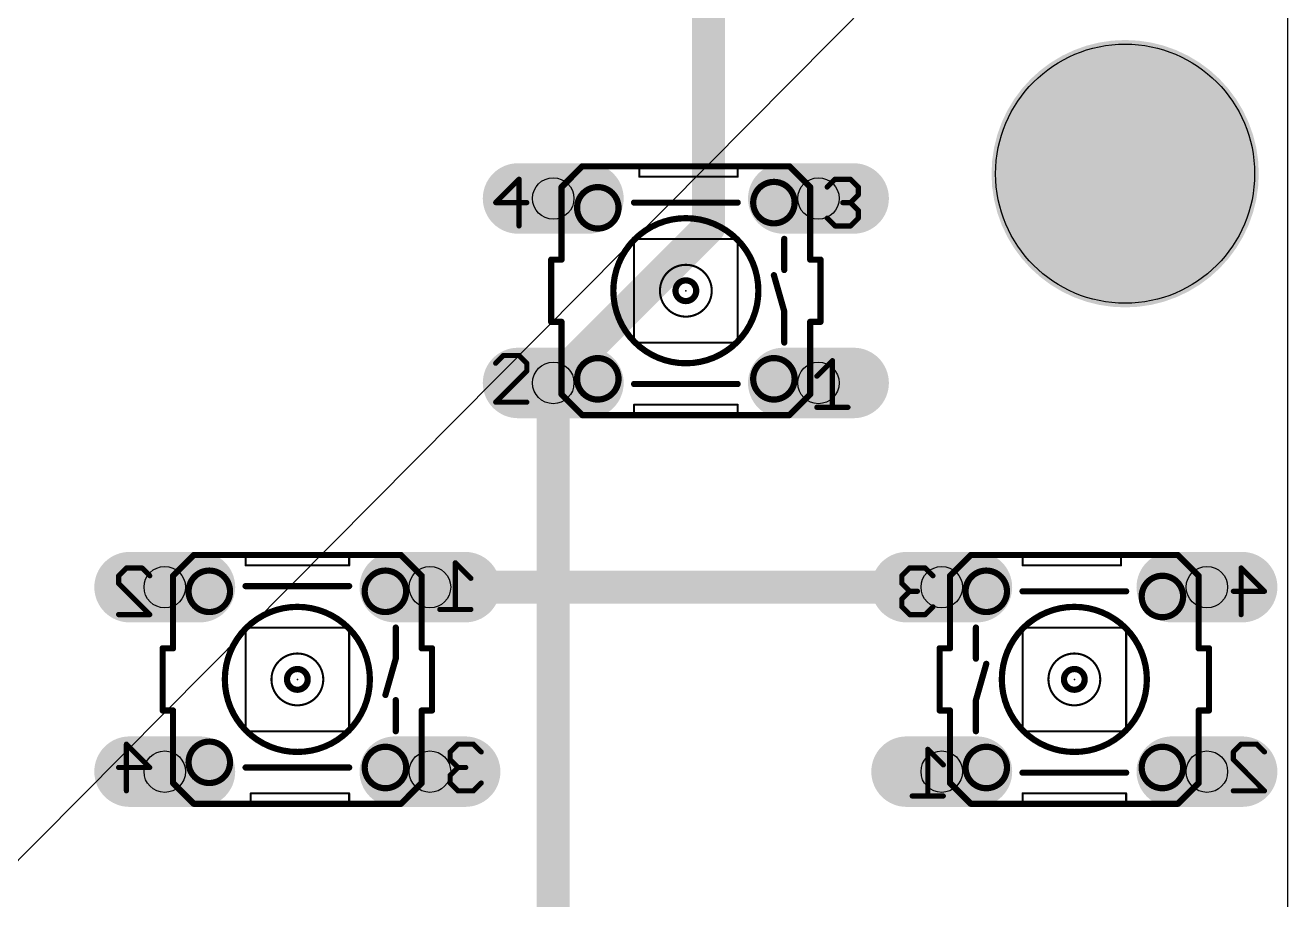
# Model space of a CAD drawing. Extents: x -0.24 to 4.18, y -0.6 to 2.96.
# Drawn here: x 2.231 to 3.45, y 1.45 to 2.293 of the extents above; entities that cross this region are included whole.
import ezdxf

# ---------------------------------------------------------------- set-up
doc = ezdxf.new("R2010")
doc.units = 0
for name, color, linetype in [('1', 22, 'CONTINUOUS'), ('17', 82, 'CONTINUOUS'), ('19', 53, 'CONTINUOUS'), ('20', 7, 'CONTINUOUS'), ('21', 253, 'CONTINUOUS'), ('22', 253, 'CONTINUOUS'), ('23', 7, 'CONTINUOUS'), ('24', 7, 'CONTINUOUS'), ('29', 253, 'CONTINUOUS'), ('30', 253, 'CONTINUOUS'), ('44', 253, 'CONTINUOUS'), ('51', 253, 'CONTINUOUS'), ('52', 253, 'CONTINUOUS')]:
    doc.layers.add(name, color=color, linetype=linetype)

# ---------------------------------------------------------------- blocks, each defined once
blk = doc.blocks.new('LONGP100')
at = {"const_width": 1}
blk.add_lwpolyline([(-0.5, 0), (0.5, 0)], dxfattribs=at)
at = {"const_width": 0.5}
for points in [[(-0.5, 0.25, 1), (-0.5, -0.25)], [(0.5, -0.25, 1), (0.5, 0.25)]]:
    blk.add_lwpolyline(points, format="xyb", dxfattribs=at)

msp = doc.modelspace()

# ---------------------------------------------------------------- linework, layer by layer
at = {"layer": '1', "const_width": 0.032}
for points in [[(2.89084, 2.36052), (2.89084, 2.09794)], [(2.89084, 2.09794), (2.741, 1.9481)], [(2.741, 1.9481), (2.741, 1.74744)], [(3.116, 1.7511), (2.622, 1.7511)], [(2.622, 1.7511), (2.73734, 1.7511)], [(2.73734, 1.7511), (2.741, 1.74744)], [(2.741, 1.74744), (2.741, 1.3761)]]:
    msp.add_lwpolyline(points, dxfattribs=at)
at = {"layer": '1', "const_width": 0.016}
for points in [[(2.896497, 2.092283, 1), (2.885183, 2.103597)], [(2.88284, 2.09794, 1), (2.89884, 2.09794)], [(2.749, 1.9481, 1), (2.733, 1.9481)], [(2.735343, 1.953757, 1), (2.746657, 1.942443)], [(2.622, 1.7591, 1), (2.622, 1.7431)], [(2.622, 1.7591, 1), (2.622, 1.7431)], [(2.742997, 1.756757, 1), (2.731683, 1.745443)], [(2.73734, 1.7431, 1), (2.73734, 1.7591)], [(3.116, 1.7431, 1), (3.116, 1.7591)], [(2.749, 1.74744, 1), (2.733, 1.74744)], [(2.733, 1.74744, 1), (2.749, 1.74744)], [(2.735343, 1.741783, 1), (2.746657, 1.753097)]]:
    msp.add_lwpolyline(points, format="xyb", dxfattribs=at)
at = {"layer": '19'}
msp.add_line((1.92171, 1.18263), (3.09084, 2.36052), dxfattribs=at)
at = {"layer": '20'}
msp.add_line((3.45, 0), (3.45, 2.55), dxfattribs=at)
msp.add_circle((3.29305, 2.15), 0.125, dxfattribs=at)
at = {"layer": '21'}
for points, const_width in [([(2.824, 2.1571), (2.784, 2.1571)], 0.006), ([(2.919, 2.1571), (2.824, 2.1571)], 0.006), ([(2.824, 2.1471), (2.824, 2.1571)], 0.002), ([(2.954, 2.1571), (2.919, 2.1571)], 0.006), ([(2.919, 2.1471), (2.919, 2.1571)], 0.002), ([(2.824, 2.1471), (2.919, 2.1471)], 0.002), ([(2.749, 2.0671), (2.749, 2.0771)], 0.006), ([(2.989, 2.0671), (2.989, 2.0771)], 0.006), ([(2.739, 2.0671), (2.749, 2.0671)], 0.006), ([(2.739, 2.0671), (2.739, 2.0071)], 0.006), ([(2.989, 2.0671), (2.999, 2.0671)], 0.006), ([(2.999, 2.0071), (2.999, 2.0671)], 0.006), ([(2.749, 2.0071), (2.739, 2.0071)], 0.006), ([(2.749, 2.0071), (2.749, 1.9971)], 0.006), ([(2.999, 2.0071), (2.989, 2.0071)], 0.006), ([(2.989, 2.0071), (2.989, 1.9971)], 0.006), ([(2.819, 1.9271), (2.919, 1.9271)], 0.002), ([(2.819, 1.9271), (2.819, 1.9171)], 0.002), ([(2.919, 1.9171), (2.919, 1.9271)], 0.002), ([(2.784, 1.9171), (2.819, 1.9171)], 0.006), ([(2.819, 1.9171), (2.919, 1.9171)], 0.006), ([(2.919, 1.9171), (2.954, 1.9171)], 0.006)]:
    msp.add_lwpolyline(points, dxfattribs=dict(at, const_width=const_width))
for points, const_width in [([(2.784, 2.1586, 1), (2.784, 2.1556)], 0.003), ([(2.824, 2.1586, 1), (2.824, 2.1556)], 0.003), ([(2.824, 2.1556, 1), (2.824, 2.1586)], 0.003), ([(2.8245, 2.1571, 1), (2.8235, 2.1571)], 0.001), ([(2.919, 2.1586, 1), (2.919, 2.1556)], 0.003), ([(2.919, 2.1556, 1), (2.919, 2.1586)], 0.003), ([(2.9195, 2.1571, 1), (2.9185, 2.1571)], 0.001), ([(2.954, 2.1556, 1), (2.954, 2.1586)], 0.003), ([(2.824, 2.1476, 1), (2.824, 2.1466)], 0.001), ([(2.8235, 2.1471, 1), (2.8245, 2.1471)], 0.001), ([(2.9185, 2.1471, 1), (2.9195, 2.1471)], 0.001), ([(2.919, 2.1466, 1), (2.919, 2.1476)], 0.001), ([(2.869, 1.9671, 1), (2.869, 2.1071, 1), (2.869, 1.9671)], 0.006), ([(2.7505, 2.0771, 1), (2.7475, 2.0771)], 0.003), ([(2.9905, 2.0771, 1), (2.9875, 2.0771)], 0.003), ([(2.739, 2.0686, 1), (2.739, 2.0656)], 0.003), ([(2.7405, 2.0671, 1), (2.7375, 2.0671)], 0.003), ([(2.7475, 2.0671, 1), (2.7505, 2.0671)], 0.003), ([(2.749, 2.0656, 1), (2.749, 2.0686)], 0.003), ([(2.989, 2.0686, 1), (2.989, 2.0656)], 0.003), ([(2.9875, 2.0671, 1), (2.9905, 2.0671)], 0.003), ([(3.0005, 2.0671, 1), (2.9975, 2.0671)], 0.003), ([(2.999, 2.0656, 1), (2.999, 2.0686)], 0.003), ([(2.869, 2.0271, 1), (2.869, 2.0471, 1), (2.869, 2.0271)], 0.006), ([(2.739, 2.0086, 1), (2.739, 2.0056)], 0.003), ([(2.7375, 2.0071, 1), (2.7405, 2.0071)], 0.003), ([(2.7505, 2.0071, 1), (2.7475, 2.0071)], 0.003), ([(2.749, 2.0056, 1), (2.749, 2.0086)], 0.003), ([(2.989, 2.0086, 1), (2.989, 2.0056)], 0.003), ([(2.9905, 2.0071, 1), (2.9875, 2.0071)], 0.003), ([(2.9975, 2.0071, 1), (3.0005, 2.0071)], 0.003), ([(2.999, 2.0056, 1), (2.999, 2.0086)], 0.003), ([(2.7475, 1.9971, 1), (2.7505, 1.9971)], 0.003), ([(2.9875, 1.9971, 1), (2.9905, 1.9971)], 0.003), ([(2.819, 1.9276, 1), (2.819, 1.9266)], 0.001), ([(2.8195, 1.9271, 1), (2.8185, 1.9271)], 0.001), ([(2.9195, 1.9271, 1), (2.9185, 1.9271)], 0.001), ([(2.919, 1.9266, 1), (2.919, 1.9276)], 0.001), ([(2.784, 1.9186, 1), (2.784, 1.9156)], 0.003), ([(2.819, 1.9186, 1), (2.819, 1.9156)], 0.003), ([(2.819, 1.9156, 1), (2.819, 1.9186)], 0.003), ([(2.8185, 1.9171, 1), (2.8195, 1.9171)], 0.001), ([(2.919, 1.9186, 1), (2.919, 1.9156)], 0.003), ([(2.919, 1.9156, 1), (2.919, 1.9186)], 0.003), ([(2.9185, 1.9171, 1), (2.9195, 1.9171)], 0.001), ([(2.954, 1.9156, 1), (2.954, 1.9186)], 0.003)]:
    msp.add_lwpolyline(points, format="xyb", dxfattribs=dict(at, const_width=const_width))
at = {"layer": '22'}
for points, const_width in [([(2.409, 1.7821), (2.444, 1.7821)], 0.006), ([(2.444, 1.7821), (2.544, 1.7821)], 0.006), ([(2.444, 1.7721), (2.444, 1.7821)], 0.002), ([(2.544, 1.7821), (2.579, 1.7821)], 0.006), ([(2.544, 1.7821), (2.544, 1.7721)], 0.002), ([(3.159, 1.7821), (3.194, 1.7821)], 0.006), ([(3.194, 1.7821), (3.289, 1.7821)], 0.006), ([(3.194, 1.7721), (3.194, 1.7821)], 0.002), ([(3.289, 1.7821), (3.329, 1.7821)], 0.006), ([(3.289, 1.7721), (3.289, 1.7821)], 0.002), ([(2.444, 1.7721), (2.544, 1.7721)], 0.002), ([(3.289, 1.7721), (3.194, 1.7721)], 0.002), ([(2.364, 1.6321), (2.364, 1.6921)], 0.006), ([(2.374, 1.6921), (2.364, 1.6921)], 0.006), ([(2.374, 1.6921), (2.374, 1.7021)], 0.006), ([(2.614, 1.6921), (2.614, 1.7021)], 0.006), ([(2.624, 1.6921), (2.614, 1.6921)], 0.006), ([(2.624, 1.6921), (2.624, 1.6321)], 0.006), ([(3.114, 1.6321), (3.114, 1.6921)], 0.006), ([(3.124, 1.6921), (3.114, 1.6921)], 0.006), ([(3.124, 1.6921), (3.124, 1.7021)], 0.006), ([(3.364, 1.6921), (3.364, 1.7021)], 0.006), ([(3.374, 1.6921), (3.364, 1.6921)], 0.006), ([(3.374, 1.6921), (3.374, 1.6321)], 0.006), ([(2.364, 1.6321), (2.374, 1.6321)], 0.006), ([(2.374, 1.6321), (2.374, 1.6221)], 0.006), ([(2.614, 1.6321), (2.624, 1.6321)], 0.006), ([(2.614, 1.6321), (2.614, 1.6221)], 0.006), ([(3.114, 1.6321), (3.124, 1.6321)], 0.006), ([(3.124, 1.6321), (3.124, 1.6221)], 0.006), ([(3.364, 1.6321), (3.374, 1.6321)], 0.006), ([(3.364, 1.6321), (3.364, 1.6221)], 0.006), ([(2.449, 1.5521), (2.544, 1.5521)], 0.002), ([(2.449, 1.5521), (2.449, 1.5421)], 0.002), ([(2.544, 1.5521), (2.544, 1.5421)], 0.002), ([(3.194, 1.5421), (3.194, 1.5521)], 0.002), ([(3.294, 1.5521), (3.194, 1.5521)], 0.002), ([(3.294, 1.5521), (3.294, 1.5421)], 0.002), ([(2.449, 1.5421), (2.409, 1.5421)], 0.006), ([(2.544, 1.5421), (2.449, 1.5421)], 0.006), ([(2.579, 1.5421), (2.544, 1.5421)], 0.006), ([(3.194, 1.5421), (3.159, 1.5421)], 0.006), ([(3.294, 1.5421), (3.194, 1.5421)], 0.006), ([(3.329, 1.5421), (3.294, 1.5421)], 0.006)]:
    msp.add_lwpolyline(points, dxfattribs=dict(at, const_width=const_width))
for points, const_width in [([(2.409, 1.7836, 1), (2.409, 1.7806)], 0.003), ([(2.444, 1.7836, 1), (2.444, 1.7806)], 0.003), ([(2.444, 1.7806, 1), (2.444, 1.7836)], 0.003), ([(2.4445, 1.7821, 1), (2.4435, 1.7821)], 0.001), ([(2.544, 1.7836, 1), (2.544, 1.7806)], 0.003), ([(2.544, 1.7806, 1), (2.544, 1.7836)], 0.003), ([(2.5445, 1.7821, 1), (2.5435, 1.7821)], 0.001), ([(2.579, 1.7806, 1), (2.579, 1.7836)], 0.003), ([(3.159, 1.7836, 1), (3.159, 1.7806)], 0.003), ([(3.194, 1.7836, 1), (3.194, 1.7806)], 0.003), ([(3.194, 1.7806, 1), (3.194, 1.7836)], 0.003), ([(3.1945, 1.7821, 1), (3.1935, 1.7821)], 0.001), ([(3.289, 1.7836, 1), (3.289, 1.7806)], 0.003), ([(3.289, 1.7806, 1), (3.289, 1.7836)], 0.003), ([(3.2895, 1.7821, 1), (3.2885, 1.7821)], 0.001), ([(3.329, 1.7806, 1), (3.329, 1.7836)], 0.003), ([(2.444, 1.7726, 1), (2.444, 1.7716)], 0.001), ([(2.4435, 1.7721, 1), (2.4445, 1.7721)], 0.001), ([(2.5435, 1.7721, 1), (2.5445, 1.7721)], 0.001), ([(2.544, 1.7716, 1), (2.544, 1.7726)], 0.001), ([(3.194, 1.7726, 1), (3.194, 1.7716)], 0.001), ([(3.1935, 1.7721, 1), (3.1945, 1.7721)], 0.001), ([(3.2885, 1.7721, 1), (3.2895, 1.7721)], 0.001), ([(3.289, 1.7716, 1), (3.289, 1.7726)], 0.001), ([(2.494, 1.5921, 1), (2.494, 1.7321, 1), (2.494, 1.5921)], 0.006), ([(3.244, 1.5921, 1), (3.244, 1.7321, 1), (3.244, 1.5921)], 0.006), ([(2.3655, 1.6921, 1), (2.3625, 1.6921)], 0.003), ([(2.364, 1.6936, 1), (2.364, 1.6906)], 0.003), ([(2.3755, 1.7021, 1), (2.3725, 1.7021)], 0.003), ([(2.374, 1.6906, 1), (2.374, 1.6936)], 0.003), ([(2.6155, 1.7021, 1), (2.6125, 1.7021)], 0.003), ([(2.614, 1.6936, 1), (2.614, 1.6906)], 0.003), ([(2.6255, 1.6921, 1), (2.6225, 1.6921)], 0.003), ([(2.624, 1.6906, 1), (2.624, 1.6936)], 0.003), ([(3.1155, 1.6921, 1), (3.1125, 1.6921)], 0.003), ([(3.114, 1.6936, 1), (3.114, 1.6906)], 0.003), ([(3.1255, 1.7021, 1), (3.1225, 1.7021)], 0.003), ([(3.124, 1.6906, 1), (3.124, 1.6936)], 0.003), ([(3.3655, 1.7021, 1), (3.3625, 1.7021)], 0.003), ([(3.364, 1.6936, 1), (3.364, 1.6906)], 0.003), ([(3.3755, 1.6921, 1), (3.3725, 1.6921)], 0.003), ([(3.374, 1.6906, 1), (3.374, 1.6936)], 0.003), ([(2.3725, 1.6921, 1), (2.3755, 1.6921)], 0.003), ([(2.6125, 1.6921, 1), (2.6155, 1.6921)], 0.003), ([(3.1225, 1.6921, 1), (3.1255, 1.6921)], 0.003), ([(3.3625, 1.6921, 1), (3.3655, 1.6921)], 0.003), ([(2.494, 1.6521, 1), (2.494, 1.6721, 1), (2.494, 1.6521)], 0.006), ([(3.244, 1.6521, 1), (3.244, 1.6721, 1), (3.244, 1.6521)], 0.006), ([(2.364, 1.6336, 1), (2.364, 1.6306)], 0.003), ([(2.3625, 1.6321, 1), (2.3655, 1.6321)], 0.003), ([(2.3755, 1.6321, 1), (2.3725, 1.6321)], 0.003), ([(2.374, 1.6306, 1), (2.374, 1.6336)], 0.003), ([(2.614, 1.6336, 1), (2.614, 1.6306)], 0.003), ([(2.6155, 1.6321, 1), (2.6125, 1.6321)], 0.003), ([(2.6225, 1.6321, 1), (2.6255, 1.6321)], 0.003), ([(2.624, 1.6306, 1), (2.624, 1.6336)], 0.003), ([(3.114, 1.6336, 1), (3.114, 1.6306)], 0.003), ([(3.1125, 1.6321, 1), (3.1155, 1.6321)], 0.003), ([(3.1255, 1.6321, 1), (3.1225, 1.6321)], 0.003), ([(3.124, 1.6306, 1), (3.124, 1.6336)], 0.003), ([(3.364, 1.6336, 1), (3.364, 1.6306)], 0.003), ([(3.3655, 1.6321, 1), (3.3625, 1.6321)], 0.003), ([(3.3725, 1.6321, 1), (3.3755, 1.6321)], 0.003), ([(3.374, 1.6306, 1), (3.374, 1.6336)], 0.003), ([(2.3725, 1.6221, 1), (2.3755, 1.6221)], 0.003), ([(2.6125, 1.6221, 1), (2.6155, 1.6221)], 0.003), ([(3.1225, 1.6221, 1), (3.1255, 1.6221)], 0.003), ([(3.3625, 1.6221, 1), (3.3655, 1.6221)], 0.003), ([(2.449, 1.5526, 1), (2.449, 1.5516)], 0.001), ([(2.4495, 1.5521, 1), (2.4485, 1.5521)], 0.001), ([(2.5445, 1.5521, 1), (2.5435, 1.5521)], 0.001), ([(2.544, 1.5516, 1), (2.544, 1.5526)], 0.001), ([(3.1945, 1.5521, 1), (3.1935, 1.5521)], 0.001), ([(3.194, 1.5526, 1), (3.194, 1.5516)], 0.001), ([(3.2945, 1.5521, 1), (3.2935, 1.5521)], 0.001), ([(3.294, 1.5516, 1), (3.294, 1.5526)], 0.001), ([(2.409, 1.5436, 1), (2.409, 1.5406)], 0.003), ([(2.449, 1.5436, 1), (2.449, 1.5406)], 0.003), ([(2.449, 1.5406, 1), (2.449, 1.5436)], 0.003), ([(2.4485, 1.5421, 1), (2.4495, 1.5421)], 0.001), ([(2.544, 1.5436, 1), (2.544, 1.5406)], 0.003), ([(2.544, 1.5406, 1), (2.544, 1.5436)], 0.003), ([(2.5435, 1.5421, 1), (2.5445, 1.5421)], 0.001), ([(2.579, 1.5406, 1), (2.579, 1.5436)], 0.003), ([(3.159, 1.5436, 1), (3.159, 1.5406)], 0.003), ([(3.194, 1.5436, 1), (3.194, 1.5406)], 0.003), ([(3.194, 1.5406, 1), (3.194, 1.5436)], 0.003), ([(3.1935, 1.5421, 1), (3.1945, 1.5421)], 0.001), ([(3.294, 1.5436, 1), (3.294, 1.5406)], 0.003), ([(3.294, 1.5406, 1), (3.294, 1.5436)], 0.003), ([(3.2935, 1.5421, 1), (3.2945, 1.5421)], 0.001), ([(3.329, 1.5406, 1), (3.329, 1.5436)], 0.003)]:
    msp.add_lwpolyline(points, format="xyb", dxfattribs=dict(at, const_width=const_width))
at = {"layer": '23'}
msp.add_point((2.869, 2.0371), dxfattribs=at)
at = {"layer": '24'}
for p in [(2.494, 1.6621), (3.244, 1.6621)]:
    msp.add_point(p, dxfattribs=at)
at = {"layer": '29', "const_width": 0.129}
msp.add_lwpolyline([(3.29305, 2.0855, 1), (3.29305, 2.2145, 1), (3.29305, 2.0855)], format="xyb", dxfattribs=at)
at = {"layer": '30', "const_width": 0.129}
msp.add_lwpolyline([(3.29305, 2.0855, 1), (3.29305, 2.2145, 1), (3.29305, 2.0855)], format="xyb", dxfattribs=at)
at = {"layer": '44'}
for centre in [(2.741, 2.1261), (2.997, 2.1261), (2.741, 1.9481), (2.997, 1.9481), (2.366, 1.7511), (2.622, 1.7511), (3.116, 1.7511), (3.372, 1.7511), (2.366, 1.5731), (2.622, 1.5731), (3.116, 1.5731), (3.372, 1.5731)]:
    msp.add_circle(centre, 0.02, dxfattribs=at)
at = {"layer": '51'}
for points, const_width in [([(2.769, 2.1571), (2.749, 2.1371)], 0.006), ([(2.769, 2.1571), (2.784, 2.1571)], 0.006), ([(2.969, 2.1571), (2.954, 2.1571)], 0.006), ([(2.969, 2.1571), (2.989, 2.1371)], 0.006), ([(2.70798, 2.144638), (2.685461, 2.122119)], 0.005), ([(2.70798, 2.0996), (2.70798, 2.144638)], 0.005), ([(3.005461, 2.137132), (3.012967, 2.144638)], 0.005), ([(3.012967, 2.144638), (3.02798, 2.144638)], 0.005), ([(3.02798, 2.144638), (3.035486, 2.137132)], 0.005), ([(2.749, 2.1371), (2.749, 2.0771)], 0.006), ([(2.989, 2.1371), (2.989, 2.0771)], 0.006), ([(3.035486, 2.137132), (3.035486, 2.129626)], 0.005), ([(2.685461, 2.122119), (2.715486, 2.122119)], 0.005), ([(2.919, 2.1221), (2.819, 2.1221)], 0.006), ([(3.02798, 2.122119), (3.020474, 2.122119)], 0.005), ([(3.035486, 2.129626), (3.02798, 2.122119)], 0.005), ([(3.02798, 2.122119), (3.035486, 2.114613)], 0.005), ([(3.012967, 2.0996), (3.005461, 2.107106)], 0.005), ([(3.035486, 2.107106), (3.02798, 2.0996)], 0.005), ([(3.035486, 2.114613), (3.035486, 2.107106)], 0.005), ([(3.02798, 2.0996), (3.012967, 2.0996)], 0.005), ([(2.819, 2.0871), (2.919, 2.0871)], 0.002), ([(2.819, 2.0871), (2.819, 1.9871)], 0.002), ([(2.919, 1.9871), (2.919, 2.0871)], 0.002), ([(2.964, 2.0571), (2.964, 2.0871)], 0.006), ([(2.964, 2.0171), (2.954, 2.0521)], 0.006), ([(2.964, 1.9871), (2.964, 2.0171)], 0.006), ([(2.749, 1.9971), (2.749, 1.9371)], 0.006), ([(2.989, 1.9371), (2.989, 1.9971)], 0.006), ([(2.919, 1.9871), (2.819, 1.9871)], 0.002), ([(2.692967, 1.974638), (2.685461, 1.967132)], 0.005), ([(2.70798, 1.974638), (2.692967, 1.974638)], 0.005), ([(2.715486, 1.967132), (2.70798, 1.974638)], 0.005), ([(2.685461, 1.9296), (2.715486, 1.959626)], 0.005), ([(2.715486, 1.959626), (2.715486, 1.967132)], 0.005), ([(2.995461, 1.954626), (3.010474, 1.969638)], 0.005), ([(3.010474, 1.969638), (3.010474, 1.9246)], 0.005), ([(2.819, 1.9471), (2.919, 1.9471)], 0.006), ([(2.749, 1.9371), (2.769, 1.9171)], 0.006), ([(2.969, 1.9171), (2.989, 1.9371)], 0.006), ([(2.715486, 1.9296), (2.685461, 1.9296)], 0.005), ([(2.995461, 1.9246), (3.025486, 1.9246)], 0.005), ([(2.769, 1.9171), (2.784, 1.9171)], 0.006), ([(2.969, 1.9171), (2.954, 1.9171)], 0.006)]:
    msp.add_lwpolyline(points, dxfattribs=dict(at, const_width=const_width))
for points, const_width in [([(2.769, 2.1586, 1), (2.769, 2.1556)], 0.003), ([(2.770061, 2.156039, 1), (2.767939, 2.158161)], 0.003), ([(2.784, 2.1556, 1), (2.784, 2.1586)], 0.003), ([(2.954, 2.1586, 1), (2.954, 2.1556)], 0.003), ([(2.970061, 2.158161, 1), (2.967939, 2.156039)], 0.003), ([(2.969, 2.1556, 1), (2.969, 2.1586)], 0.003), ([(2.70923, 2.144638, 1), (2.70673, 2.144638)], 0.0025), ([(2.708864, 2.143755, 1), (2.707096, 2.145522)], 0.0025), ([(2.954, 2.1021, 1), (2.954, 2.1421, 1), (2.954, 2.1021)], 0.006), ([(3.012967, 2.145888, 1), (3.012967, 2.143388)], 0.0025), ([(3.013851, 2.143755, 1), (3.012083, 2.145522)], 0.0025), ([(3.028864, 2.145522, 1), (3.027096, 2.143755)], 0.0025), ([(3.02798, 2.143388, 1), (3.02798, 2.145888)], 0.0025), ([(2.7505, 2.1371, 1), (2.7475, 2.1371)], 0.003), ([(2.747939, 2.138161, 1), (2.750061, 2.136039)], 0.003), ([(2.784, 2.0971, 1), (2.784, 2.1371, 1), (2.784, 2.0971)], 0.006), ([(2.9905, 2.1371, 1), (2.9875, 2.1371)], 0.003), ([(2.987939, 2.136039, 1), (2.990061, 2.138161)], 0.003), ([(3.004577, 2.138016, 1), (3.006345, 2.136248)], 0.0025), ([(3.036736, 2.137132, 1), (3.034236, 2.137132)], 0.0025), ([(3.034602, 2.136248, 1), (3.03637, 2.138016)], 0.0025), ([(2.685461, 2.123369, 1), (2.685461, 2.120869)], 0.0025), ([(2.684577, 2.123003, 1), (2.686345, 2.121235)], 0.0025), ([(2.715486, 2.120869, 1), (2.715486, 2.123369)], 0.0025), ([(2.819, 2.1236, 1), (2.819, 2.1206)], 0.003), ([(2.919, 2.1206, 1), (2.919, 2.1236)], 0.003), ([(3.020474, 2.123369, 1), (3.020474, 2.120869)], 0.0025), ([(3.028864, 2.123003, 1), (3.027096, 2.121235)], 0.0025), ([(3.027096, 2.123003, 1), (3.028864, 2.121235)], 0.0025), ([(3.02798, 2.120869, 1), (3.02798, 2.123369)], 0.0025), ([(3.034236, 2.129626, 1), (3.036736, 2.129626)], 0.0025), ([(3.03637, 2.128742, 1), (3.034602, 2.130509)], 0.0025), ([(3.006345, 2.10799, 1), (3.004577, 2.106223)], 0.0025), ([(3.036736, 2.114613, 1), (3.034236, 2.114613)], 0.0025), ([(3.034236, 2.107106, 1), (3.036736, 2.107106)], 0.0025), ([(3.034602, 2.113729, 1), (3.03637, 2.115497)], 0.0025), ([(3.03637, 2.106223, 1), (3.034602, 2.10799)], 0.0025), ([(2.70673, 2.0996, 1), (2.70923, 2.0996)], 0.0025), ([(3.012967, 2.10085, 1), (3.012967, 2.09835)], 0.0025), ([(3.012083, 2.098716, 1), (3.013851, 2.100484)], 0.0025), ([(3.027096, 2.100484, 1), (3.028864, 2.098716)], 0.0025), ([(3.02798, 2.09835, 1), (3.02798, 2.10085)], 0.0025), ([(2.819, 2.0876, 1), (2.819, 2.0866)], 0.001), ([(2.8195, 2.0871, 1), (2.8185, 2.0871)], 0.001), ([(2.9195, 2.0871, 1), (2.9185, 2.0871)], 0.001), ([(2.919, 2.0866, 1), (2.919, 2.0876)], 0.001), ([(2.9655, 2.0871, 1), (2.9625, 2.0871)], 0.003), ([(2.7475, 2.0771, 1), (2.7505, 2.0771)], 0.003), ([(2.9875, 2.0771, 1), (2.9905, 2.0771)], 0.003), ([(2.869, 2.0121, 1), (2.869, 2.0621, 1), (2.869, 2.0121)], 0.002), ([(2.955442, 2.052512, 1), (2.952558, 2.051688)], 0.003), ([(2.9625, 2.0571, 1), (2.9655, 2.0571)], 0.003), ([(2.9655, 2.0171, 1), (2.9625, 2.0171)], 0.003), ([(2.962558, 2.016688, 1), (2.965442, 2.017512)], 0.003), ([(2.7505, 1.9971, 1), (2.7475, 1.9971)], 0.003), ([(2.9905, 1.9971, 1), (2.9875, 1.9971)], 0.003), ([(2.819, 1.9876, 1), (2.819, 1.9866)], 0.001), ([(2.8185, 1.9871, 1), (2.8195, 1.9871)], 0.001), ([(2.9185, 1.9871, 1), (2.9195, 1.9871)], 0.001), ([(2.919, 1.9866, 1), (2.919, 1.9876)], 0.001), ([(2.9625, 1.9871, 1), (2.9655, 1.9871)], 0.003), ([(2.692967, 1.975888, 1), (2.692967, 1.973388)], 0.0025), ([(2.693851, 1.973755, 1), (2.692083, 1.975522)], 0.0025), ([(2.708864, 1.975522, 1), (2.707096, 1.973755)], 0.0025), ([(2.70798, 1.973388, 1), (2.70798, 1.975888)], 0.0025), ([(2.784, 1.9321, 1), (2.784, 1.9721, 1), (2.784, 1.9321)], 0.006), ([(2.954, 1.9321, 1), (2.954, 1.9721, 1), (2.954, 1.9321)], 0.006), ([(2.684577, 1.968016, 1), (2.686345, 1.966248)], 0.0025), ([(2.716736, 1.967132, 1), (2.714236, 1.967132)], 0.0025), ([(2.714602, 1.966248, 1), (2.71637, 1.968016)], 0.0025), ([(2.71637, 1.958742, 1), (2.714602, 1.960509)], 0.0025), ([(3.011724, 1.969638, 1), (3.009224, 1.969638)], 0.0025), ([(3.011357, 1.968755, 1), (3.00959, 1.970522)], 0.0025), ([(2.714236, 1.959626, 1), (2.716736, 1.959626)], 0.0025), ([(2.819, 1.9486, 1), (2.819, 1.9456)], 0.003), ([(2.919, 1.9456, 1), (2.919, 1.9486)], 0.003), ([(2.994577, 1.955509, 1), (2.996345, 1.953742)], 0.0025), ([(2.750061, 1.938161, 1), (2.747939, 1.936039)], 0.003), ([(2.7475, 1.9371, 1), (2.7505, 1.9371)], 0.003), ([(2.9875, 1.9371, 1), (2.9905, 1.9371)], 0.003), ([(2.990061, 1.936039, 1), (2.987939, 1.938161)], 0.003), ([(2.685461, 1.93085, 1), (2.685461, 1.92835)], 0.0025), ([(2.684577, 1.930484, 1), (2.686345, 1.928716)], 0.0025), ([(2.715486, 1.92835, 1), (2.715486, 1.93085)], 0.0025), ([(2.995461, 1.92585, 1), (2.995461, 1.92335)], 0.0025), ([(3.009224, 1.9246, 1), (3.011724, 1.9246)], 0.0025), ([(3.025486, 1.92335, 1), (3.025486, 1.92585)], 0.0025), ([(2.769, 1.9186, 1), (2.769, 1.9156)], 0.003), ([(2.767939, 1.916039, 1), (2.770061, 1.918161)], 0.003), ([(2.784, 1.9156, 1), (2.784, 1.9186)], 0.003), ([(2.954, 1.9186, 1), (2.954, 1.9156)], 0.003), ([(2.967939, 1.918161, 1), (2.970061, 1.916039)], 0.003), ([(2.969, 1.9156, 1), (2.969, 1.9186)], 0.003)]:
    msp.add_lwpolyline(points, format="xyb", dxfattribs=dict(at, const_width=const_width))
at = {"layer": '52'}
for points, const_width in [([(2.374, 1.7621), (2.394, 1.7821)], 0.006), ([(2.394, 1.7821), (2.409, 1.7821)], 0.006), ([(2.594, 1.7821), (2.579, 1.7821)], 0.006), ([(2.594, 1.7821), (2.614, 1.7621)], 0.006), ([(3.144, 1.7821), (3.124, 1.7621)], 0.006), ([(3.144, 1.7821), (3.159, 1.7821)], 0.006), ([(3.344, 1.7821), (3.329, 1.7821)], 0.006), ([(3.344, 1.7821), (3.364, 1.7621)], 0.006), ([(2.321474, 1.762132), (2.328981, 1.769638)], 0.005), ([(2.328981, 1.769638), (2.343994, 1.769638)], 0.005), ([(2.343994, 1.769638), (2.3515, 1.762132)], 0.005), ([(2.6615, 1.759626), (2.646487, 1.774638)], 0.005), ([(2.646487, 1.774638), (2.646487, 1.7296)], 0.005), ([(3.08502, 1.769638), (3.077514, 1.762132)], 0.005), ([(3.100033, 1.769638), (3.08502, 1.769638)], 0.005), ([(3.107539, 1.762132), (3.100033, 1.769638)], 0.005), ([(3.40502, 1.7246), (3.40502, 1.769638)], 0.005), ([(3.40502, 1.769638), (3.427539, 1.747119)], 0.005), ([(2.321474, 1.754626), (2.321474, 1.762132)], 0.005), ([(2.3515, 1.7246), (2.321474, 1.754626)], 0.005), ([(2.374, 1.7021), (2.374, 1.7621)], 0.006), ([(2.444, 1.7521), (2.544, 1.7521)], 0.006), ([(2.614, 1.7621), (2.614, 1.7021)], 0.006), ([(3.077514, 1.762132), (3.077514, 1.754626)], 0.005), ([(3.077514, 1.754626), (3.08502, 1.747119)], 0.005), ([(3.124, 1.7621), (3.124, 1.7021)], 0.006), ([(3.364, 1.7621), (3.364, 1.7021)], 0.006), ([(3.08502, 1.747119), (3.077514, 1.739613)], 0.005), ([(3.08502, 1.747119), (3.092526, 1.747119)], 0.005), ([(3.194, 1.7471), (3.294, 1.7471)], 0.006), ([(3.427539, 1.747119), (3.397514, 1.747119)], 0.005), ([(2.6615, 1.7296), (2.631474, 1.7296)], 0.005), ([(3.077514, 1.739613), (3.077514, 1.732106)], 0.005), ([(3.077514, 1.732106), (3.08502, 1.7246)], 0.005), ([(3.100033, 1.7246), (3.107539, 1.732106)], 0.005), ([(2.321474, 1.7246), (2.3515, 1.7246)], 0.005), ([(3.08502, 1.7246), (3.100033, 1.7246)], 0.005), ([(2.444, 1.6121), (2.444, 1.7121)], 0.002), ([(2.544, 1.7121), (2.444, 1.7121)], 0.002), ([(2.544, 1.7121), (2.544, 1.6121)], 0.002), ([(2.589, 1.7121), (2.589, 1.6821)], 0.006), ([(3.149, 1.6821), (3.149, 1.7121)], 0.006), ([(3.194, 1.6121), (3.194, 1.7121)], 0.002), ([(3.294, 1.7121), (3.194, 1.7121)], 0.002), ([(3.294, 1.7121), (3.294, 1.6121)], 0.002), ([(2.589, 1.6821), (2.579, 1.6471)], 0.006), ([(3.149, 1.6421), (3.159, 1.6771)], 0.006), ([(2.589, 1.6421), (2.589, 1.6121)], 0.006), ([(3.149, 1.6121), (3.149, 1.6421)], 0.006), ([(2.374, 1.5621), (2.374, 1.6221)], 0.006), ([(2.614, 1.5621), (2.614, 1.6221)], 0.006), ([(3.124, 1.5621), (3.124, 1.6221)], 0.006), ([(3.364, 1.6221), (3.364, 1.5621)], 0.006), ([(2.444, 1.6121), (2.544, 1.6121)], 0.002), ([(3.194, 1.6121), (3.294, 1.6121)], 0.002), ([(2.328981, 1.5546), (2.328981, 1.599638)], 0.005), ([(2.328981, 1.599638), (2.3515, 1.577119)], 0.005), ([(2.648981, 1.599638), (2.641474, 1.592132)], 0.005), ([(2.663994, 1.599638), (2.648981, 1.599638)], 0.005), ([(2.6715, 1.592132), (2.663994, 1.599638)], 0.005), ([(3.117539, 1.579626), (3.102526, 1.594638)], 0.005), ([(3.102526, 1.594638), (3.102526, 1.5496)], 0.005), ([(3.397514, 1.592132), (3.40502, 1.599638)], 0.005), ([(3.40502, 1.599638), (3.420033, 1.599638)], 0.005), ([(3.420033, 1.599638), (3.427539, 1.592132)], 0.005), ([(2.641474, 1.592132), (2.641474, 1.584626)], 0.005), ([(2.641474, 1.584626), (2.648981, 1.577119)], 0.005), ([(3.397514, 1.584626), (3.397514, 1.592132)], 0.005), ([(3.427539, 1.5546), (3.397514, 1.584626)], 0.005), ([(2.3515, 1.577119), (2.321474, 1.577119)], 0.005), ([(2.544, 1.5771), (2.444, 1.5771)], 0.006), ([(2.648981, 1.577119), (2.641474, 1.569613)], 0.005), ([(2.641474, 1.569613), (2.641474, 1.562106)], 0.005), ([(2.648981, 1.577119), (2.656487, 1.577119)], 0.005), ([(3.294, 1.5721), (3.194, 1.5721)], 0.006), ([(2.394, 1.5421), (2.374, 1.5621)], 0.006), ([(2.594, 1.5421), (2.614, 1.5621)], 0.006), ([(2.641474, 1.562106), (2.648981, 1.5546)], 0.005), ([(2.663994, 1.5546), (2.6715, 1.562106)], 0.005), ([(3.144, 1.5421), (3.124, 1.5621)], 0.006), ([(3.364, 1.5621), (3.344, 1.5421)], 0.006), ([(2.648981, 1.5546), (2.663994, 1.5546)], 0.005), ([(3.117539, 1.5496), (3.087514, 1.5496)], 0.005), ([(3.397514, 1.5546), (3.427539, 1.5546)], 0.005), ([(2.394, 1.5421), (2.409, 1.5421)], 0.006), ([(2.594, 1.5421), (2.579, 1.5421)], 0.006), ([(3.144, 1.5421), (3.159, 1.5421)], 0.006), ([(3.344, 1.5421), (3.329, 1.5421)], 0.006)]:
    msp.add_lwpolyline(points, dxfattribs=dict(at, const_width=const_width))
for points, const_width in [([(2.394, 1.7836, 1), (2.394, 1.7806)], 0.003), ([(2.395061, 1.781039, 1), (2.392939, 1.783161)], 0.003), ([(2.409, 1.7806, 1), (2.409, 1.7836)], 0.003), ([(2.579, 1.7836, 1), (2.579, 1.7806)], 0.003), ([(2.595061, 1.783161, 1), (2.592939, 1.781039)], 0.003), ([(2.594, 1.7806, 1), (2.594, 1.7836)], 0.003), ([(3.144, 1.7836, 1), (3.144, 1.7806)], 0.003), ([(3.145061, 1.781039, 1), (3.142939, 1.783161)], 0.003), ([(3.159, 1.7806, 1), (3.159, 1.7836)], 0.003), ([(3.329, 1.7836, 1), (3.329, 1.7806)], 0.003), ([(3.345061, 1.783161, 1), (3.342939, 1.781039)], 0.003), ([(3.344, 1.7806, 1), (3.344, 1.7836)], 0.003), ([(2.328981, 1.770888, 1), (2.328981, 1.768388)], 0.0025), ([(2.329865, 1.768755, 1), (2.328097, 1.770522)], 0.0025), ([(2.344877, 1.770522, 1), (2.34311, 1.768755)], 0.0025), ([(2.343994, 1.768388, 1), (2.343994, 1.770888)], 0.0025), ([(2.409, 1.7271, 1), (2.409, 1.7671, 1), (2.409, 1.7271)], 0.006), ([(2.579, 1.7271, 1), (2.579, 1.7671, 1), (2.579, 1.7271)], 0.006), ([(2.647371, 1.775522, 1), (2.645603, 1.773755)], 0.0025), ([(2.647737, 1.774638, 1), (2.645237, 1.774638)], 0.0025), ([(3.08502, 1.770888, 1), (3.08502, 1.768388)], 0.0025), ([(3.085904, 1.768755, 1), (3.084136, 1.770522)], 0.0025), ([(3.100917, 1.770522, 1), (3.099149, 1.768755)], 0.0025), ([(3.100033, 1.768388, 1), (3.100033, 1.770888)], 0.0025), ([(3.159, 1.7271, 1), (3.159, 1.7671, 1), (3.159, 1.7271)], 0.006), ([(3.40627, 1.769638, 1), (3.40377, 1.769638)], 0.0025), ([(3.405904, 1.770522, 1), (3.404136, 1.768755)], 0.0025), ([(2.322724, 1.762132, 1), (2.320224, 1.762132)], 0.0025), ([(2.320224, 1.754626, 1), (2.322724, 1.754626)], 0.0025), ([(2.320591, 1.763016, 1), (2.322358, 1.761248)], 0.0025), ([(2.322358, 1.755509, 1), (2.320591, 1.753742)], 0.0025), ([(2.350616, 1.761248, 1), (2.352384, 1.763016)], 0.0025), ([(2.3755, 1.7621, 1), (2.3725, 1.7621)], 0.003), ([(2.372939, 1.763161, 1), (2.375061, 1.761039)], 0.003), ([(2.444, 1.7536, 1), (2.444, 1.7506)], 0.003), ([(2.544, 1.7506, 1), (2.544, 1.7536)], 0.003), ([(2.6155, 1.7621, 1), (2.6125, 1.7621)], 0.003), ([(2.612939, 1.761039, 1), (2.615061, 1.763161)], 0.003), ([(2.660616, 1.758742, 1), (2.662384, 1.760509)], 0.0025), ([(3.078764, 1.762132, 1), (3.076264, 1.762132)], 0.0025), ([(3.07663, 1.763016, 1), (3.078398, 1.761248)], 0.0025), ([(3.078398, 1.755509, 1), (3.07663, 1.753742)], 0.0025), ([(3.076264, 1.754626, 1), (3.078764, 1.754626)], 0.0025), ([(3.106655, 1.761248, 1), (3.108423, 1.763016)], 0.0025), ([(3.1255, 1.7621, 1), (3.1225, 1.7621)], 0.003), ([(3.122939, 1.763161, 1), (3.125061, 1.761039)], 0.003), ([(3.329, 1.7221, 1), (3.329, 1.7621, 1), (3.329, 1.7221)], 0.006), ([(3.3655, 1.7621, 1), (3.3625, 1.7621)], 0.003), ([(3.362939, 1.761039, 1), (3.365061, 1.763161)], 0.003), ([(3.08502, 1.748369, 1), (3.08502, 1.745869)], 0.0025), ([(3.085904, 1.746235, 1), (3.084136, 1.748003)], 0.0025), ([(3.084136, 1.746235, 1), (3.085904, 1.748003)], 0.0025), ([(3.092526, 1.745869, 1), (3.092526, 1.748369)], 0.0025), ([(3.194, 1.7486, 1), (3.194, 1.7456)], 0.003), ([(3.294, 1.7456, 1), (3.294, 1.7486)], 0.003), ([(3.397514, 1.748369, 1), (3.397514, 1.745869)], 0.0025), ([(3.426655, 1.746235, 1), (3.428423, 1.748003)], 0.0025), ([(3.427539, 1.745869, 1), (3.427539, 1.748369)], 0.0025), ([(2.631474, 1.73085, 1), (2.631474, 1.72835)], 0.0025), ([(2.645237, 1.7296, 1), (2.647737, 1.7296)], 0.0025), ([(2.6615, 1.72835, 1), (2.6615, 1.73085)], 0.0025), ([(3.078764, 1.739613, 1), (3.076264, 1.739613)], 0.0025), ([(3.07663, 1.740497, 1), (3.078398, 1.738729)], 0.0025), ([(3.078398, 1.73299, 1), (3.07663, 1.731223)], 0.0025), ([(3.076264, 1.732106, 1), (3.078764, 1.732106)], 0.0025), ([(3.108423, 1.731223, 1), (3.106655, 1.73299)], 0.0025), ([(2.321474, 1.72585, 1), (2.321474, 1.72335)], 0.0025), ([(2.350616, 1.723716, 1), (2.352384, 1.725484)], 0.0025), ([(2.3515, 1.72335, 1), (2.3515, 1.72585)], 0.0025), ([(3.08502, 1.72585, 1), (3.08502, 1.72335)], 0.0025), ([(3.084136, 1.723716, 1), (3.085904, 1.725484)], 0.0025), ([(3.099149, 1.725484, 1), (3.100917, 1.723716)], 0.0025), ([(3.100033, 1.72335, 1), (3.100033, 1.72585)], 0.0025), ([(3.40377, 1.7246, 1), (3.40627, 1.7246)], 0.0025), ([(2.4445, 1.7121, 1), (2.4435, 1.7121)], 0.001), ([(2.444, 1.7126, 1), (2.444, 1.7116)], 0.001), ([(2.5445, 1.7121, 1), (2.5435, 1.7121)], 0.001), ([(2.544, 1.7116, 1), (2.544, 1.7126)], 0.001), ([(2.5905, 1.7121, 1), (2.5875, 1.7121)], 0.003), ([(3.1505, 1.7121, 1), (3.1475, 1.7121)], 0.003), ([(3.1945, 1.7121, 1), (3.1935, 1.7121)], 0.001), ([(3.194, 1.7126, 1), (3.194, 1.7116)], 0.001), ([(3.2945, 1.7121, 1), (3.2935, 1.7121)], 0.001), ([(3.294, 1.7116, 1), (3.294, 1.7126)], 0.001), ([(2.3725, 1.7021, 1), (2.3755, 1.7021)], 0.003), ([(2.6125, 1.7021, 1), (2.6155, 1.7021)], 0.003), ([(3.1225, 1.7021, 1), (3.1255, 1.7021)], 0.003), ([(3.3625, 1.7021, 1), (3.3655, 1.7021)], 0.003), ([(2.494, 1.6371, 1), (2.494, 1.6871, 1), (2.494, 1.6371)], 0.002), ([(2.5875, 1.6821, 1), (2.5905, 1.6821)], 0.003), ([(2.590442, 1.681688, 1), (2.587558, 1.682512)], 0.003), ([(3.1475, 1.6821, 1), (3.1505, 1.6821)], 0.003), ([(3.244, 1.6371, 1), (3.244, 1.6871, 1), (3.244, 1.6371)], 0.002), ([(3.160442, 1.676688, 1), (3.157558, 1.677512)], 0.003), ([(2.577558, 1.647512, 1), (2.580442, 1.646688)], 0.003), ([(2.5905, 1.6421, 1), (2.5875, 1.6421)], 0.003), ([(3.1505, 1.6421, 1), (3.1475, 1.6421)], 0.003), ([(3.147558, 1.642512, 1), (3.150442, 1.641688)], 0.003), ([(2.3755, 1.6221, 1), (2.3725, 1.6221)], 0.003), ([(2.6155, 1.6221, 1), (2.6125, 1.6221)], 0.003), ([(3.1255, 1.6221, 1), (3.1225, 1.6221)], 0.003), ([(3.3655, 1.6221, 1), (3.3625, 1.6221)], 0.003), ([(2.444, 1.6126, 1), (2.444, 1.6116)], 0.001), ([(2.4435, 1.6121, 1), (2.4445, 1.6121)], 0.001), ([(2.5435, 1.6121, 1), (2.5445, 1.6121)], 0.001), ([(2.544, 1.6116, 1), (2.544, 1.6126)], 0.001), ([(2.5875, 1.6121, 1), (2.5905, 1.6121)], 0.003), ([(3.1475, 1.6121, 1), (3.1505, 1.6121)], 0.003), ([(3.194, 1.6126, 1), (3.194, 1.6116)], 0.001), ([(3.1935, 1.6121, 1), (3.1945, 1.6121)], 0.001), ([(3.2935, 1.6121, 1), (3.2945, 1.6121)], 0.001), ([(3.294, 1.6116, 1), (3.294, 1.6126)], 0.001), ([(2.330231, 1.599638, 1), (2.327731, 1.599638)], 0.0025), ([(2.329865, 1.600522, 1), (2.328097, 1.598755)], 0.0025), ([(2.409, 1.5621, 1), (2.409, 1.6021, 1), (2.409, 1.5621)], 0.006), ([(2.579, 1.5571, 1), (2.579, 1.5971, 1), (2.579, 1.5571)], 0.006), ([(2.648981, 1.600888, 1), (2.648981, 1.598388)], 0.0025), ([(2.649865, 1.598755, 1), (2.648097, 1.600522)], 0.0025), ([(2.664877, 1.600522, 1), (2.66311, 1.598755)], 0.0025), ([(2.663994, 1.598388, 1), (2.663994, 1.600888)], 0.0025), ([(3.103776, 1.594638, 1), (3.101276, 1.594638)], 0.0025), ([(3.10341, 1.595522, 1), (3.101643, 1.593755)], 0.0025), ([(3.159, 1.5571, 1), (3.159, 1.5971, 1), (3.159, 1.5571)], 0.006), ([(3.329, 1.5571, 1), (3.329, 1.5971, 1), (3.329, 1.5571)], 0.006), ([(3.40502, 1.600888, 1), (3.40502, 1.598388)], 0.0025), ([(3.405904, 1.598755, 1), (3.404136, 1.600522)], 0.0025), ([(3.420917, 1.600522, 1), (3.419149, 1.598755)], 0.0025), ([(3.420033, 1.598388, 1), (3.420033, 1.600888)], 0.0025), ([(2.642724, 1.592132, 1), (2.640224, 1.592132)], 0.0025), ([(2.640224, 1.584626, 1), (2.642724, 1.584626)], 0.0025), ([(2.640591, 1.593016, 1), (2.642358, 1.591248)], 0.0025), ([(2.642358, 1.585509, 1), (2.640591, 1.583742)], 0.0025), ([(2.670616, 1.591248, 1), (2.672384, 1.593016)], 0.0025), ([(3.398764, 1.592132, 1), (3.396264, 1.592132)], 0.0025), ([(3.39663, 1.593016, 1), (3.398398, 1.591248)], 0.0025), ([(3.398398, 1.585509, 1), (3.39663, 1.583742)], 0.0025), ([(3.396264, 1.584626, 1), (3.398764, 1.584626)], 0.0025), ([(3.426655, 1.591248, 1), (3.428423, 1.593016)], 0.0025), ([(2.321474, 1.578369, 1), (2.321474, 1.575869)], 0.0025), ([(2.350616, 1.576235, 1), (2.352384, 1.578003)], 0.0025), ([(2.3515, 1.575869, 1), (2.3515, 1.578369)], 0.0025), ([(2.444, 1.5786, 1), (2.444, 1.5756)], 0.003), ([(2.544, 1.5756, 1), (2.544, 1.5786)], 0.003), ([(2.642724, 1.569613, 1), (2.640224, 1.569613)], 0.0025), ([(2.648981, 1.578369, 1), (2.648981, 1.575869)], 0.0025), ([(2.649865, 1.576235, 1), (2.648097, 1.578003)], 0.0025), ([(2.648097, 1.576235, 1), (2.649865, 1.578003)], 0.0025), ([(2.656487, 1.575869, 1), (2.656487, 1.578369)], 0.0025), ([(3.116655, 1.578742, 1), (3.118423, 1.580509)], 0.0025), ([(3.194, 1.5736, 1), (3.194, 1.5706)], 0.003), ([(3.294, 1.5706, 1), (3.294, 1.5736)], 0.003), ([(2.375061, 1.563161, 1), (2.372939, 1.561039)], 0.003), ([(2.3725, 1.5621, 1), (2.3755, 1.5621)], 0.003), ([(2.6125, 1.5621, 1), (2.6155, 1.5621)], 0.003), ([(2.615061, 1.561039, 1), (2.612939, 1.563161)], 0.003), ([(2.640224, 1.562106, 1), (2.642724, 1.562106)], 0.0025), ([(2.640591, 1.570497, 1), (2.642358, 1.568729)], 0.0025), ([(2.642358, 1.56299, 1), (2.640591, 1.561223)], 0.0025), ([(2.672384, 1.561223, 1), (2.670616, 1.56299)], 0.0025), ([(3.125061, 1.563161, 1), (3.122939, 1.561039)], 0.003), ([(3.1225, 1.5621, 1), (3.1255, 1.5621)], 0.003), ([(3.3625, 1.5621, 1), (3.3655, 1.5621)], 0.003), ([(3.365061, 1.561039, 1), (3.362939, 1.563161)], 0.003), ([(2.327731, 1.5546, 1), (2.330231, 1.5546)], 0.0025), ([(2.648981, 1.55585, 1), (2.648981, 1.55335)], 0.0025), ([(2.648097, 1.553716, 1), (2.649865, 1.555484)], 0.0025), ([(2.66311, 1.555484, 1), (2.664877, 1.553716)], 0.0025), ([(2.663994, 1.55335, 1), (2.663994, 1.55585)], 0.0025), ([(3.087514, 1.55085, 1), (3.087514, 1.54835)], 0.0025), ([(3.101276, 1.5496, 1), (3.103776, 1.5496)], 0.0025), ([(3.117539, 1.54835, 1), (3.117539, 1.55085)], 0.0025), ([(3.397514, 1.55585, 1), (3.397514, 1.55335)], 0.0025), ([(3.426655, 1.553716, 1), (3.428423, 1.555484)], 0.0025), ([(3.427539, 1.55335, 1), (3.427539, 1.55585)], 0.0025), ([(2.394, 1.5436, 1), (2.394, 1.5406)], 0.003), ([(2.392939, 1.541039, 1), (2.395061, 1.543161)], 0.003), ([(2.409, 1.5406, 1), (2.409, 1.5436)], 0.003), ([(2.579, 1.5436, 1), (2.579, 1.5406)], 0.003), ([(2.592939, 1.543161, 1), (2.595061, 1.541039)], 0.003), ([(2.594, 1.5406, 1), (2.594, 1.5436)], 0.003), ([(3.144, 1.5436, 1), (3.144, 1.5406)], 0.003), ([(3.142939, 1.541039, 1), (3.145061, 1.543161)], 0.003), ([(3.159, 1.5406, 1), (3.159, 1.5436)], 0.003), ([(3.329, 1.5436, 1), (3.329, 1.5406)], 0.003), ([(3.342939, 1.543161, 1), (3.345061, 1.541039)], 0.003), ([(3.344, 1.5406, 1), (3.344, 1.5436)], 0.003)]:
    msp.add_lwpolyline(points, format="xyb", dxfattribs=dict(at, const_width=const_width))

# ---------------------------------------------------------------- block references
at = {"layer": '17', "xscale": 0.06, "yscale": 0.06, "rotation": 180}
for p in [(2.741, 2.1261), (2.741, 2.1261), (2.997, 2.1261), (2.997, 2.1261), (2.741, 1.9481), (2.741, 1.9481), (2.997, 1.9481), (2.997, 1.9481), (2.366, 1.7511), (2.366, 1.7511), (2.622, 1.7511), (2.622, 1.7511), (2.366, 1.5731), (2.366, 1.5731), (2.622, 1.5731), (2.622, 1.5731)]:
    msp.add_blockref('LONGP100', p, dxfattribs=at)
at = {"layer": '17', "xscale": 0.06, "yscale": 0.06}
for p in [(3.116, 1.7511), (3.116, 1.7511), (3.372, 1.7511), (3.372, 1.7511), (3.116, 1.5731), (3.116, 1.5731), (3.372, 1.5731), (3.372, 1.5731)]:
    msp.add_blockref('LONGP100', p, dxfattribs=at)
at = {"layer": '29', "xscale": 0.068, "yscale": 0.068, "rotation": 180}
for p in [(2.741, 2.1261), (2.997, 2.1261), (2.741, 1.9481), (2.997, 1.9481), (2.366, 1.7511), (2.622, 1.7511), (2.366, 1.5731), (2.622, 1.5731)]:
    msp.add_blockref('LONGP100', p, dxfattribs=at)
at = {"layer": '29', "xscale": 0.068, "yscale": 0.068}
for p in [(3.116, 1.7511), (3.372, 1.7511), (3.116, 1.5731), (3.372, 1.5731)]:
    msp.add_blockref('LONGP100', p, dxfattribs=at)
at = {"layer": '30', "xscale": 0.068, "yscale": 0.068, "rotation": 180}
for p in [(2.741, 2.1261), (2.997, 2.1261), (2.741, 1.9481), (2.997, 1.9481), (2.366, 1.7511), (2.622, 1.7511), (2.366, 1.5731), (2.622, 1.5731)]:
    msp.add_blockref('LONGP100', p, dxfattribs=at)
at = {"layer": '30', "xscale": 0.068, "yscale": 0.068}
for p in [(3.116, 1.7511), (3.372, 1.7511), (3.116, 1.5731), (3.372, 1.5731)]:
    msp.add_blockref('LONGP100', p, dxfattribs=at)

doc.saveas('drawing.dxf')
